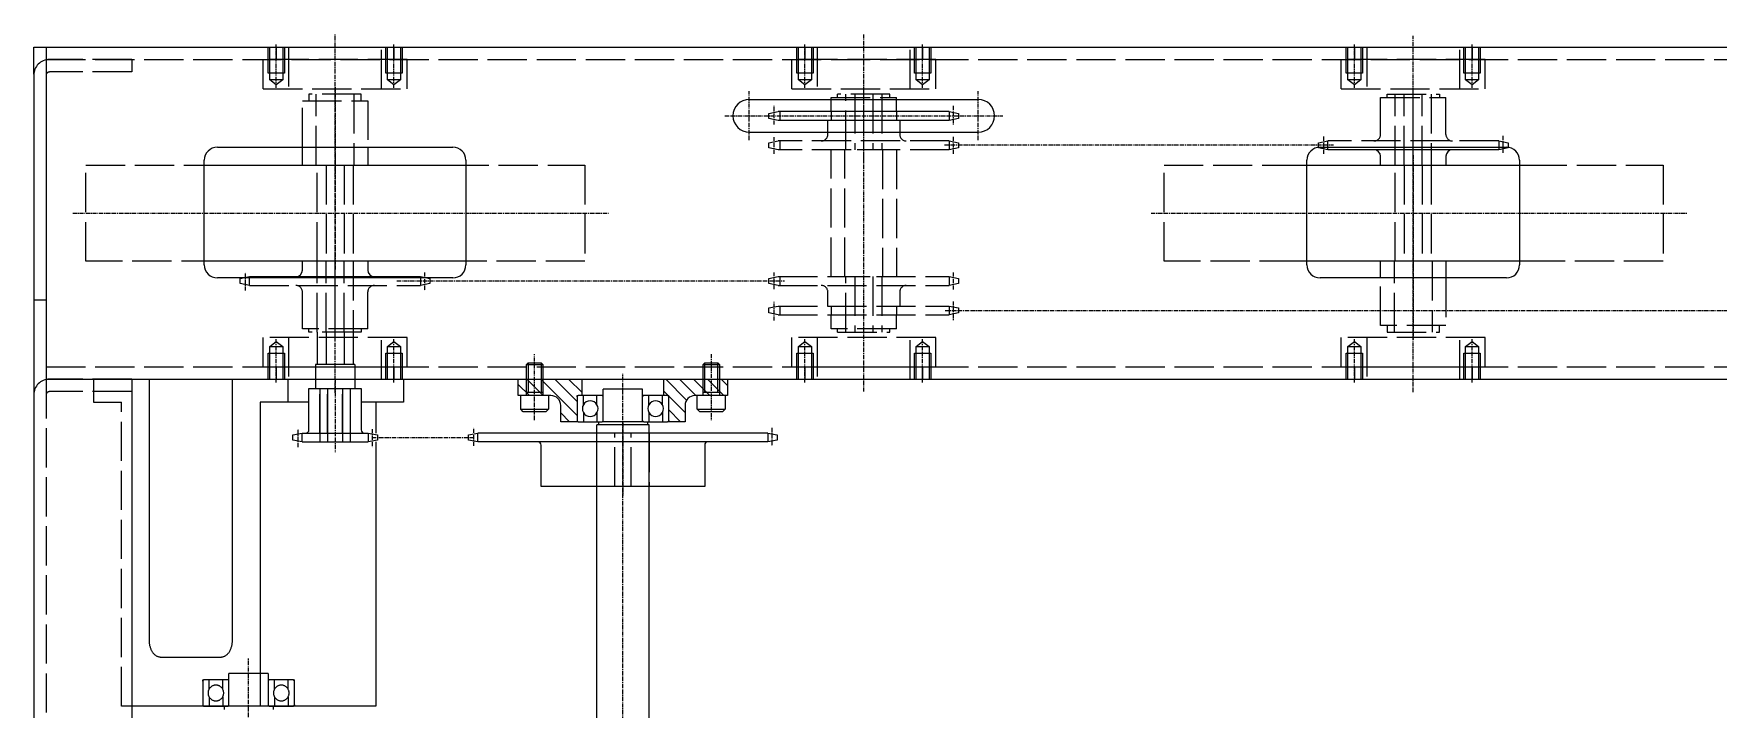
# Model space of a CAD drawing. Extents: x -2365 to 476, y -281 to 1709.
# Drawn here: x -807 to -291, y 130 to 337 of the extents above; entities that cross this region are included whole.
import ezdxf

# ---------------------------------------------------------------- set-up
doc = ezdxf.new("R2010")
doc.units = 0
doc.linetypes.add('DASHED', pattern=[15, 12, -3])
doc.linetypes.add('DOT_CENTER', pattern=[2, 1.25, -0.25, 0.25, -0.25])
doc.layers.get('0').update_dxf_attribs({"linetype": 'CONTINUOUS'})
doc.layers.add('1', color=7, linetype='CONTINUOUS')
pattern_1 = [(135, (0, 0), (-2.12132, -2.12132), [])]

# ---------------------------------------------------------------- blocks, each defined once
blk = doc.blocks.new('T__86', base_point=(-596.19, 278.66))
at = {"layer": '1', "color": 4, "linetype": 'DOT_CENTER'}
blk.add_line((-653.39, 218.89), (-653.39, 239.12), dxfattribs=at)
at = {"layer": '1', "color": 4, "linetype": 'DASHED'}
for p, q in [((-655.39, 236.46), (-655.89, 235.96)), ((-655.89, 226.46), (-655.89, 235.96)), ((-655.89, 235.96), (-650.89, 235.96)), ((-655.39, 236.46), (-651.39, 236.46)), ((-655.39, 236.46), (-655.39, 227.46)), ((-650.89, 235.96), (-651.39, 236.46)), ((-651.39, 236.46), (-651.39, 227.46)), ((-650.89, 235.96), (-650.89, 226.46)), ((-655.89, 227.46), (-650.89, 227.46))]:
    blk.add_line(p, q, dxfattribs=at)
at = {"layer": '1', "color": 7, "linetype": 'Continuous'}
for p, q in [((-649.14, 226.46), (-657.64, 226.46)), ((-657.64, 222.26), (-657.64, 226.46)), ((-656.84, 221.46), (-657.64, 222.26)), ((-649.94, 221.46), (-649.14, 222.26)), ((-649.14, 226.46), (-649.14, 222.26)), ((-649.94, 221.46), (-656.84, 221.46))]:
    blk.add_line(p, q, dxfattribs=at)
at = {"layer": '1', "color": 4, "linetype": 'Continuous'}
blk.add_line((-657.64, 222.26), (-649.14, 222.26), dxfattribs=at)
blk = doc.blocks.new('T__87', base_point=(-656.59, 278.66))
at = {"layer": '1', "color": 4, "linetype": 'DOT_CENTER'}
blk.add_line((-599.39, 239.12), (-599.39, 218.89), dxfattribs=at)
at = {"layer": '1', "color": 4, "linetype": 'DASHED'}
for p, q in [((-601.39, 236.46), (-601.89, 235.96)), ((-601.89, 235.96), (-596.89, 235.96)), ((-601.89, 226.46), (-601.89, 235.96)), ((-601.39, 227.46), (-601.39, 236.46)), ((-601.39, 236.46), (-597.39, 236.46)), ((-597.39, 227.46), (-597.39, 236.46)), ((-596.89, 235.96), (-597.39, 236.46)), ((-596.89, 235.96), (-596.89, 226.46)), ((-601.89, 227.46), (-596.89, 227.46))]:
    blk.add_line(p, q, dxfattribs=at)
at = {"layer": '1', "color": 7, "linetype": 'Continuous'}
for p, q in [((-603.64, 222.26), (-603.64, 226.46)), ((-595.14, 226.46), (-603.64, 226.46)), ((-603.64, 222.26), (-602.84, 221.46)), ((-595.14, 222.26), (-595.94, 221.46)), ((-595.14, 226.46), (-595.14, 222.26)), ((-595.94, 221.46), (-602.84, 221.46))]:
    blk.add_line(p, q, dxfattribs=at)
at = {"layer": '1', "color": 4, "linetype": 'Continuous'}
blk.add_line((-603.64, 222.26), (-595.14, 222.26), dxfattribs=at)
blk = doc.blocks.new('TOP__114', base_point=(-311.65, 271.69))
at = {"layer": '1', "color": 4, "linetype": 'DASHED'}
for p, q in [((-362.74, 244.26), (-406.74, 244.26)), ((-406.74, 235.26), (-406.74, 244.26)), ((-398.97, 244.26), (-398.97, 231.46)), ((-370.52, 231.46), (-370.52, 244.26)), ((-362.74, 235.26), (-362.74, 244.26)), ((-406.74, 235.26), (-362.74, 235.26)), ((-402.74, 235.26), (-402.74, 231.46)), ((-366.74, 231.46), (-366.74, 235.26))]:
    blk.add_line(p, q, dxfattribs=at)
blk = doc.blocks.new('TOP__115', base_point=(-311.65, 292.83))
at = {"layer": '1', "color": 4, "linetype": 'DASHED'}
for p, q in [((-402.74, 333.06), (-402.74, 329.26)), ((-398.97, 333.06), (-398.97, 320.26)), ((-370.52, 320.26), (-370.52, 333.06)), ((-366.74, 329.26), (-366.74, 333.06)), ((-406.74, 320.26), (-406.74, 329.26)), ((-362.74, 329.26), (-406.74, 329.26)), ((-362.74, 320.26), (-362.74, 329.26)), ((-406.74, 320.26), (-362.74, 320.26))]:
    blk.add_line(p, q, dxfattribs=at)
blk = doc.blocks.new('J__116', base_point=(-293.24, 218.34))
at = {"layer": '1', "color": 4, "linetype": 'DOT_CENTER'}
for p, q in [((-384.74, 300.02), (-384.74, 265.03)), ((-464.89, 282.26), (-301.06, 282.26))]:
    blk.add_line(p, q, dxfattribs=at)
at = {"layer": '1', "color": 4, "linetype": 'DASHED'}
for p, q in [((-460.94, 296.96), (-419.74, 296.96)), ((-460.94, 267.56), (-460.94, 296.96)), ((-390.24, 267.56), (-390.24, 296.96)), ((-387.49, 296.96), (-387.49, 267.56)), ((-381.99, 296.96), (-381.99, 267.56)), ((-379.24, 296.96), (-379.24, 267.56)), ((-349.74, 296.96), (-308.34, 296.96)), ((-308.34, 296.96), (-308.34, 267.56)), ((-419.74, 267.56), (-460.94, 267.56)), ((-308.34, 267.56), (-349.74, 267.56))]:
    blk.add_line(p, q, dxfattribs=at)
at = {"layer": '1', "color": 7, "linetype": 'Continuous'}
for p, q in [((-419.74, 296.96), (-349.74, 296.96)), ((-349.74, 267.56), (-419.74, 267.56))]:
    blk.add_line(p, q, dxfattribs=at)
blk = doc.blocks.new('TOP__117', base_point=(-1017.12, -313.11))
at = {"layer": '1'}
blk.add_blockref('J__116', (-293.24, 218.34), dxfattribs=at)
blk = doc.blocks.new('TOP__118', base_point=(-330.06, 295.66))
blk.add_blockref('TOP__117', (-1017.12, -313.11))
blk = doc.blocks.new('TOP__119', base_point=(-330.06, 268.86))
at = {"layer": '1', "color": 4, "linetype": 'DOT_CENTER'}
blk.add_line((-384.74, 269.92), (-384.74, 243.65), dxfattribs=at)
at = {"layer": '1', "color": 7, "linetype": 'Continuous'}
for p, q in [((-374.74, 267.56), (-394.74, 267.56)), ((-394.74, 262.46), (-394.74, 267.56)), ((-374.74, 267.56), (-374.74, 262.46))]:
    blk.add_line(p, q, dxfattribs=at)
at = {"layer": '1', "color": 4, "linetype": 'DASHED'}
for p, q in [((-390.49, 245.86), (-390.49, 267.56)), ((-378.99, 267.56), (-378.99, 245.86)), ((-394.74, 247.86), (-394.74, 262.46)), ((-374.74, 262.46), (-374.74, 247.86)), ((-374.74, 247.86), (-394.74, 247.86)), ((-392.74, 247.86), (-392.74, 245.86)), ((-376.74, 245.86), (-376.74, 247.86)), ((-392.74, 245.86), (-376.74, 245.86))]:
    blk.add_line(p, q, dxfattribs=at)
blk = doc.blocks.new('TOP__120', base_point=(-317.11, 273.92))
at = {"layer": '1', "color": 4, "linetype": 'DOT_CENTER'}
for p, q in [((-384.74, 295.24), (-384.74, 320.32)), ((-412.09, 300.44), (-412.09, 305.94)), ((-357.39, 305.94), (-357.39, 300.44))]:
    blk.add_line(p, q, dxfattribs=at)
at = {"layer": '1', "color": 4, "linetype": 'DASHED'}
for p, q in [((-394.74, 306.36), (-394.74, 317.66)), ((-394.74, 317.66), (-374.74, 317.66)), ((-392.74, 318.66), (-376.74, 318.66)), ((-392.74, 317.66), (-392.74, 318.66)), ((-390.24, 296.96), (-390.24, 318.66)), ((-387.49, 296.96), (-387.49, 318.66)), ((-381.99, 296.96), (-381.99, 318.66)), ((-379.24, 318.66), (-379.24, 296.96)), ((-376.74, 318.66), (-376.74, 317.66)), ((-374.74, 306.36), (-374.74, 317.66)), ((-413.74, 303.79), (-410.88, 304.36)), ((-410.88, 301.66), (-410.88, 304.36)), ((-358.61, 304.36), (-410.88, 304.36)), ((-358.61, 304.36), (-355.74, 303.79)), ((-358.61, 304.36), (-358.61, 301.66)), ((-413.74, 302.24), (-413.74, 303.79)), ((-355.74, 303.79), (-355.74, 302.24))]:
    blk.add_line(p, q, dxfattribs=at)
at = {"layer": '1', "color": 7, "linetype": 'Continuous'}
for p, q in [((-410.88, 301.66), (-413.74, 302.24)), ((-358.61, 301.66), (-410.88, 301.66)), ((-394.74, 296.96), (-394.74, 299.66)), ((-374.74, 299.66), (-374.74, 296.96)), ((-355.74, 302.24), (-358.61, 301.66)), ((-394.74, 296.96), (-374.74, 296.96))]:
    blk.add_line(p, q, dxfattribs=at)
at = {"layer": '1', "color": 4, "linetype": 'DASHED'}
for centre, start, end in [((-396.74, 306.36), -90, 0), ((-372.74, 306.36), 180, -90)]:
    blk.add_arc(centre, 2, start, end, dxfattribs=at)
at = {"layer": '1', "color": 7, "linetype": 'Continuous'}
for centre, start, end in [((-396.74, 299.66), 0, 90), ((-372.74, 299.66), 90, 180)]:
    blk.add_arc(centre, 2, start, end, dxfattribs=at)
for name, p in [('TOP__115', (-311.65, 292.83)), ('TOP__118', (-330.06, 295.66)), ('TOP__119', (-330.06, 268.86)), ('TOP__114', (-311.65, 271.69))]:
    blk.add_blockref(name, p)
blk = doc.blocks.new('TOP__121', base_point=(-479.65, 271.69))
at = {"layer": '1', "color": 4, "linetype": 'DASHED'}
for p, q in [((-530.74, 244.26), (-574.74, 244.26)), ((-574.74, 235.26), (-574.74, 244.26)), ((-566.97, 244.26), (-566.97, 231.46)), ((-538.52, 231.46), (-538.52, 244.26)), ((-530.74, 235.26), (-530.74, 244.26)), ((-574.74, 235.26), (-530.74, 235.26)), ((-570.74, 235.26), (-570.74, 231.46)), ((-534.74, 231.46), (-534.74, 235.26))]:
    blk.add_line(p, q, dxfattribs=at)
blk = doc.blocks.new('TOP__122', base_point=(-479.65, 292.83))
at = {"layer": '1', "color": 4, "linetype": 'DASHED'}
for p, q in [((-570.74, 333.06), (-570.74, 329.26)), ((-566.97, 333.06), (-566.97, 320.26)), ((-538.52, 320.26), (-538.52, 333.06)), ((-534.74, 329.26), (-534.74, 333.06)), ((-574.74, 320.26), (-574.74, 329.26)), ((-530.74, 329.26), (-574.74, 329.26)), ((-530.74, 320.26), (-530.74, 329.26)), ((-574.74, 320.26), (-530.74, 320.26))]:
    blk.add_line(p, q, dxfattribs=at)
blk = doc.blocks.new('TOP__123', base_point=(-485.42, 278.31))
at = {"layer": '1', "color": 4, "linetype": 'DOT_CENTER'}
for p, q in [((-552.74, 297.81), (-552.74, 322)), ((-580.09, 309.41), (-580.09, 315.1)), ((-525.39, 315.1), (-525.39, 309.23)), ((-580.09, 300.44), (-580.09, 305.54)), ((-525.39, 305.63), (-525.39, 300.44))]:
    blk.add_line(p, q, dxfattribs=at)
at = {"layer": '1', "color": 4, "linetype": 'DASHED'}
for p, q in [((-562.74, 317.06), (-562.74, 317.66)), ((-562.74, 317.66), (-542.74, 317.66)), ((-560.74, 317.66), (-560.74, 318.66)), ((-544.74, 318.66), (-560.74, 318.66)), ((-558.24, 301.66), (-558.24, 318.66)), ((-555.49, 318.66), (-555.49, 301.66)), ((-549.99, 318.66), (-549.99, 301.66)), ((-547.24, 318.66), (-547.24, 301.66)), ((-544.74, 317.66), (-544.74, 318.66)), ((-542.74, 317.06), (-542.74, 317.66)), ((-578.29, 310.66), (-578.29, 313.36)), ((-562.74, 313.36), (-562.74, 310.66)), ((-542.74, 313.36), (-542.74, 310.66)), ((-526.6, 313.36), (-526.6, 310.66)), ((-581.74, 303.79), (-578.88, 304.36)), ((-526.6, 304.36), (-578.88, 304.36)), ((-578.29, 301.66), (-578.29, 304.36)), ((-563.74, 306.36), (-563.74, 307.06)), ((-541.74, 307.06), (-541.74, 306.36)), ((-526.6, 304.36), (-523.74, 303.79)), ((-526.6, 304.36), (-526.6, 301.66)), ((-581.74, 302.24), (-581.74, 303.79)), ((-578.88, 301.66), (-581.74, 302.24)), ((-526.6, 301.66), (-578.88, 301.66)), ((-523.74, 302.24), (-526.6, 301.66)), ((-523.74, 303.79), (-523.74, 302.24))]:
    blk.add_line(p, q, dxfattribs=at)
at = {"layer": '1', "color": 7, "linetype": 'Continuous'}
for p, q in [((-562.74, 313.36), (-562.74, 317.06)), ((-542.74, 313.36), (-542.74, 317.06)), ((-581.74, 312.79), (-578.88, 313.36)), ((-581.74, 311.24), (-581.74, 312.79)), ((-578.88, 310.66), (-581.74, 311.24)), ((-526.6, 313.36), (-578.88, 313.36)), ((-526.6, 310.66), (-578.88, 310.66)), ((-563.74, 307.06), (-563.74, 310.66)), ((-541.74, 310.66), (-541.74, 307.06)), ((-526.6, 313.36), (-523.74, 312.79)), ((-523.74, 311.24), (-526.6, 310.66)), ((-523.74, 312.79), (-523.74, 311.24))]:
    blk.add_line(p, q, dxfattribs=at)
at = {"layer": '1', "color": 4, "linetype": 'DASHED'}
for centre, start, end in [((-565.74, 306.36), -90, 0), ((-539.74, 306.36), 180, -90)]:
    blk.add_arc(centre, 2, start, end, dxfattribs=at)
blk = doc.blocks.new('TOP__124', base_point=(-485.42, 286.22))
at = {"layer": '1', "color": 4, "linetype": 'DASHED'}
for p, q in [((-581.74, 262.29), (-578.88, 262.86)), ((-578.88, 262.86), (-526.6, 262.86)), ((-578.29, 260.16), (-578.29, 262.86)), ((-558.24, 245.86), (-558.24, 262.86)), ((-555.49, 262.86), (-555.49, 245.86)), ((-549.99, 262.86), (-549.99, 245.86)), ((-547.24, 262.86), (-547.24, 245.86)), ((-526.6, 262.86), (-526.6, 260.16)), ((-526.6, 262.86), (-523.74, 262.29)), ((-581.74, 260.74), (-581.74, 262.29)), ((-578.88, 260.16), (-581.74, 260.74)), ((-578.88, 260.16), (-526.6, 260.16)), ((-563.74, 253.86), (-563.74, 258.16)), ((-541.74, 258.16), (-541.74, 253.86)), ((-523.74, 260.74), (-526.6, 260.16)), ((-523.74, 262.29), (-523.74, 260.74)), ((-581.74, 253.29), (-578.88, 253.86)), ((-581.74, 251.74), (-581.74, 253.29)), ((-578.88, 253.86), (-526.6, 253.86)), ((-578.29, 251.16), (-578.29, 253.86)), ((-562.74, 253.86), (-562.74, 251.16)), ((-542.74, 253.86), (-542.74, 251.16)), ((-526.6, 253.86), (-523.74, 253.29)), ((-526.6, 253.86), (-526.6, 251.16)), ((-523.74, 253.29), (-523.74, 251.74)), ((-578.88, 251.16), (-581.74, 251.74)), ((-578.88, 251.16), (-526.6, 251.16)), ((-562.74, 246.86), (-562.74, 251.16)), ((-542.74, 246.86), (-542.74, 251.16)), ((-523.74, 251.74), (-526.6, 251.16)), ((-542.74, 246.86), (-562.74, 246.86)), ((-560.74, 245.86), (-560.74, 246.86)), ((-560.74, 245.86), (-544.74, 245.86)), ((-544.74, 245.86), (-544.74, 246.86))]:
    blk.add_line(p, q, dxfattribs=at)
at = {"layer": '1', "color": 4, "linetype": 'DOT_CENTER'}
for p, q in [((-580.09, 258.98), (-580.09, 264.09)), ((-525.39, 264.09), (-525.39, 258.89)), ((-580.09, 249.42), (-580.09, 255.11)), ((-525.39, 255.29), (-525.39, 249.42))]:
    blk.add_line(p, q, dxfattribs=at)
at = {"layer": '1', "color": 4, "linetype": 'DASHED'}
for centre, start, end in [((-565.74, 258.16), 0, 90), ((-539.74, 258.16), 90, 180)]:
    blk.add_arc(centre, 2, start, end, dxfattribs=at)
blk = doc.blocks.new('TOP__125', base_point=(-498.06, 261.56))
at = {"layer": '1', "color": 4, "linetype": 'DASHED'}
for p, q in [((-542.74, 301.66), (-562.74, 301.66)), ((-562.74, 262.86), (-562.74, 301.66)), ((-558.49, 262.86), (-558.49, 301.66)), ((-546.99, 301.66), (-546.99, 262.86)), ((-542.74, 301.66), (-542.74, 262.86)), ((-562.74, 262.86), (-542.74, 262.86))]:
    blk.add_line(p, q, dxfattribs=at)
for name, p in [('TOP__122', (-479.65, 292.83)), ('TOP__123', (-485.42, 278.31)), ('TOP__124', (-485.42, 286.22)), ('TOP__121', (-479.65, 271.69))]:
    blk.add_blockref(name, p)
blk = doc.blocks.new('TOP__126', base_point=(-641.3, 271.69))
at = {"layer": '1', "color": 4, "linetype": 'DASHED'}
for p, q in [((-692.39, 244.26), (-736.39, 244.26)), ((-736.39, 235.26), (-736.39, 244.26)), ((-728.62, 244.26), (-728.62, 231.46)), ((-700.17, 231.46), (-700.17, 244.26)), ((-692.39, 235.26), (-692.39, 244.26)), ((-736.39, 235.26), (-692.39, 235.26)), ((-732.39, 235.26), (-732.39, 231.46)), ((-696.39, 231.46), (-696.39, 235.26))]:
    blk.add_line(p, q, dxfattribs=at)
blk = doc.blocks.new('TOP__127', base_point=(-641.3, 292.83))
at = {"layer": '1', "color": 4, "linetype": 'DASHED'}
for p, q in [((-732.39, 333.06), (-732.39, 329.26)), ((-728.62, 333.06), (-728.62, 320.26)), ((-700.17, 320.26), (-700.17, 333.06)), ((-696.39, 329.26), (-696.39, 333.06)), ((-736.39, 320.26), (-736.39, 329.26)), ((-692.39, 329.26), (-736.39, 329.26)), ((-692.39, 320.26), (-692.39, 329.26)), ((-736.39, 320.26), (-692.39, 320.26))]:
    blk.add_line(p, q, dxfattribs=at)
blk = doc.blocks.new('TOP__128', base_point=(-646.76, 290.61))
at = {"layer": '1', "color": 4, "linetype": 'DOT_CENTER'}
for p, q in [((-714.39, 244.21), (-714.39, 269.28)), ((-741.74, 258.58), (-741.74, 264.09)), ((-687.04, 264.09), (-687.04, 258.58))]:
    blk.add_line(p, q, dxfattribs=at)
at = {"layer": '1', "color": 7, "linetype": 'Continuous'}
for p, q in [((-743.39, 262.29), (-740.53, 262.86)), ((-740.53, 262.86), (-688.26, 262.86)), ((-724.39, 264.86), (-724.39, 267.56)), ((-704.39, 267.56), (-724.39, 267.56)), ((-704.39, 267.56), (-704.39, 264.86)), ((-688.26, 262.86), (-685.39, 262.29))]:
    blk.add_line(p, q, dxfattribs=at)
at = {"layer": '1', "color": 4, "linetype": 'DASHED'}
for p, q in [((-740.53, 260.16), (-740.53, 262.86)), ((-719.89, 245.86), (-719.89, 267.56)), ((-717.14, 245.86), (-717.14, 267.56)), ((-711.64, 245.86), (-711.64, 267.56)), ((-708.89, 267.56), (-708.89, 245.86)), ((-688.26, 262.86), (-688.26, 260.16)), ((-743.39, 260.74), (-743.39, 262.29)), ((-740.53, 260.16), (-743.39, 260.74)), ((-740.53, 260.16), (-688.26, 260.16)), ((-724.39, 246.86), (-724.39, 258.16)), ((-704.39, 246.86), (-704.39, 258.16)), ((-685.39, 260.74), (-688.26, 260.16)), ((-685.39, 262.29), (-685.39, 260.74)), ((-704.39, 246.86), (-724.39, 246.86)), ((-722.39, 245.86), (-722.39, 246.86)), ((-706.39, 245.86), (-722.39, 245.86)), ((-706.39, 246.86), (-706.39, 245.86))]:
    blk.add_line(p, q, dxfattribs=at)
at = {"layer": '1', "color": 7, "linetype": 'Continuous'}
for centre, start, end in [((-726.39, 264.86), -90, 0), ((-702.39, 264.86), 180, -90)]:
    blk.add_arc(centre, 2, start, end, dxfattribs=at)
at = {"layer": '1', "color": 4, "linetype": 'DASHED'}
for centre, start, end in [((-726.39, 258.16), 0, 90), ((-702.39, 258.16), 90, 180)]:
    blk.add_arc(centre, 2, start, end, dxfattribs=at)
blk = doc.blocks.new('J__129', base_point=(-622.89, 218.34))
at = {"layer": '1', "color": 4, "linetype": 'DOT_CENTER'}
for p, q in [((-714.39, 300.02), (-714.39, 265.03)), ((-794.54, 282.26), (-630.71, 282.26))]:
    blk.add_line(p, q, dxfattribs=at)
at = {"layer": '1', "color": 4, "linetype": 'DASHED'}
for p, q in [((-790.59, 296.96), (-749.39, 296.96)), ((-790.59, 267.56), (-790.59, 296.96)), ((-719.89, 267.56), (-719.89, 296.96)), ((-717.14, 296.96), (-717.14, 267.56)), ((-711.64, 296.96), (-711.64, 267.56)), ((-708.89, 296.96), (-708.89, 267.56)), ((-679.39, 296.96), (-637.99, 296.96)), ((-637.99, 296.96), (-637.99, 267.56)), ((-749.39, 267.56), (-790.59, 267.56)), ((-637.99, 267.56), (-679.39, 267.56))]:
    blk.add_line(p, q, dxfattribs=at)
at = {"layer": '1', "color": 7, "linetype": 'Continuous'}
for p, q in [((-749.39, 296.96), (-679.39, 296.96)), ((-679.39, 267.56), (-749.39, 267.56))]:
    blk.add_line(p, q, dxfattribs=at)
blk = doc.blocks.new('TOP__130', base_point=(-1346.77, -313.11))
at = {"layer": '1'}
blk.add_blockref('J__129', (-622.89, 218.34), dxfattribs=at)
blk = doc.blocks.new('TOP__131', base_point=(-659.71, 295.66))
at = {"layer": '1', "color": 4, "linetype": 'DOT_CENTER'}
blk.add_line((-714.39, 320.87), (-714.39, 294.6), dxfattribs=at)
at = {"layer": '1', "color": 4, "linetype": 'DASHED'}
for p, q in [((-724.39, 302.46), (-724.39, 316.66)), ((-724.39, 316.66), (-704.39, 316.66)), ((-722.39, 318.66), (-722.39, 316.66)), ((-706.39, 318.66), (-722.39, 318.66)), ((-720.14, 296.96), (-720.14, 318.66)), ((-708.64, 318.66), (-708.64, 296.96)), ((-706.39, 316.66), (-706.39, 318.66)), ((-704.39, 316.66), (-704.39, 302.46))]:
    blk.add_line(p, q, dxfattribs=at)
at = {"layer": '1', "color": 7, "linetype": 'Continuous'}
for p, q in [((-724.39, 296.96), (-724.39, 302.46)), ((-704.39, 302.46), (-704.39, 296.96)), ((-724.39, 296.96), (-704.39, 296.96))]:
    blk.add_line(p, q, dxfattribs=at)
for name, p in [('TOP__127', (-641.3, 292.83)), ('TOP__130', (-1346.77, -313.11)), ('TOP__128', (-646.76, 290.61)), ('TOP__126', (-641.3, 271.69))]:
    blk.add_blockref(name, p)
blk = doc.blocks.new('M__157', base_point=(-806.54, -273.14))
at = {"layer": '1', "color": 7, "linetype": 'Continuous'}
for p, q in [((-806.53, 333.06), (-802.74, 333.06)), ((-806.53, 324.75), (-806.53, 333.06)), ((-806.54, 324.46), (-806.54, -268.34)), ((-776.54, 231.46), (-776.54, -175.34)), ((-806.54, -276.94), (-806.54, -268.53)), ((-802.74, -276.94), (-806.54, -276.94))]:
    blk.add_line(p, q, dxfattribs=at)
at = {"layer": '1', "color": 4, "linetype": 'DASHED'}
for p, q in [((-776.54, 329.26), (-801.74, 329.26)), ((-776.54, 325.46), (-801.74, 325.46)), ((-776.54, 329.26), (-776.54, 325.46)), ((-802.74, 255.66), (-806.54, 255.66)), ((-802.74, 231.46), (-802.74, -175.34)), ((-776.54, 231.46), (-801.74, 231.46)), ((-776.54, 227.66), (-801.74, 227.66)), ((-776.54, 231.46), (-776.54, 227.66)), ((-776.54, -171.54), (-801.74, -171.54)), ((-776.54, -175.34), (-776.54, -171.54)), ((-776.54, -175.34), (-801.74, -175.34)), ((-806.54, -199.54), (-802.74, -199.54)), ((-776.54, -269.34), (-801.74, -269.34)), ((-776.54, -273.14), (-776.54, -269.34)), ((-776.54, -273.14), (-801.74, -273.14))]:
    blk.add_line(p, q, dxfattribs=at)
for centre, radius, start, end in [((-801.74, 324.46), 4.8, 90, 180), ((-801.74, 324.46), 1, 90, 180), ((-801.74, 226.66), 4.8, 90, 180), ((-801.74, 226.66), 1, 90, 180), ((-801.74, -170.54), 4.8, 180, -90), ((-801.74, -170.54), 1, 180, -90), ((-801.74, -268.34), 4.8, 180, -90), ((-801.74, -268.34), 1, 180, -90)]:
    blk.add_arc(centre, radius, start, end, dxfattribs=at)
blk = doc.blocks.new('J__160', base_point=(-813.06, 270.98))
at = {"layer": '1', "color": 7, "linetype": 'Continuous'}
for p, q in [((-722.39, 228.58), (-706.39, 228.58)), ((-722.39, 215.98), (-722.39, 228.58)), ((-706.39, 228.58), (-706.39, 215.98)), ((-727.31, 214.4), (-724.45, 214.98)), ((-727.31, 212.85), (-727.31, 214.4)), ((-724.45, 212.28), (-727.31, 212.85)), ((-724.45, 214.98), (-704.26, 214.98)), ((-724.45, 212.28), (-704.26, 212.28)), ((-704.26, 214.98), (-701.4, 214.4)), ((-701.4, 212.85), (-704.26, 212.28)), ((-701.4, 214.4), (-701.4, 212.85))]:
    blk.add_line(p, q, dxfattribs=at)
at = {"layer": '1', "color": 4, "linetype": 'DASHED'}
for p, q in [((-719.01, 214.88), (-719.01, 228.58)), ((-716.7, 214.88), (-716.7, 228.58)), ((-712.08, 214.88), (-712.08, 228.58)), ((-709.77, 228.58), (-709.77, 214.88)), ((-724.45, 212.28), (-724.45, 214.98)), ((-704.26, 214.98), (-704.26, 212.28))]:
    blk.add_line(p, q, dxfattribs=at)
at = {"layer": '1', "color": 4, "linetype": 'DOT_CENTER'}
for p, q in [((-714.39, 231.38), (-714.39, 209.16)), ((-725.66, 210.69), (-725.66, 216.2)), ((-703.05, 216.2), (-703.05, 210.69))]:
    blk.add_line(p, q, dxfattribs=at)
at = {"layer": '1', "color": 7, "linetype": 'Continuous'}
for centre, start, end in [((-723.39, 215.98), -90, 0), ((-705.39, 215.98), 180, -90)]:
    blk.add_arc(centre, 1, start, end, dxfattribs=at)
blk = doc.blocks.new('TOP__161', base_point=(-1536.94, 802.42))
at = {"layer": '1'}
blk.add_blockref('J__160', (-813.06, 270.98), dxfattribs=at)
blk = doc.blocks.new('TOP__162', base_point=(-849.89, 193.66))
blk.add_blockref('TOP__161', (-1536.94, 802.42))
blk = doc.blocks.new('TOP__163', base_point=(-815.94, 203.42))
blk.add_blockref('TOP__162', (-849.89, 193.66))
blk = doc.blocks.new('J__164', base_point=(-725.06, 156.28))
at = {"layer": '1', "color": 4, "linetype": 'DOT_CENTER'}
for p, q in [((-671.93, 211.05), (-671.93, 216.56)), ((-626.39, 218.09), (-626.39, 195.87)), ((-580.85, 216.56), (-580.85, 211.05))]:
    blk.add_line(p, q, dxfattribs=at)
at = {"layer": '1', "color": 7, "linetype": 'Continuous'}
for p, q in [((-673.58, 214.4), (-670.72, 214.98)), ((-673.58, 212.85), (-673.58, 214.4)), ((-670.72, 212.28), (-673.58, 212.85)), ((-582.07, 214.98), (-670.72, 214.98)), ((-582.07, 212.28), (-670.72, 212.28)), ((-651.39, 198.68), (-651.39, 211.28)), ((-601.39, 211.28), (-601.39, 198.68)), ((-582.07, 214.98), (-579.2, 214.4)), ((-579.2, 212.85), (-582.07, 212.28)), ((-579.2, 214.4), (-579.2, 212.85)), ((-601.39, 198.68), (-651.39, 198.68))]:
    blk.add_line(p, q, dxfattribs=at)
at = {"layer": '1', "color": 4, "linetype": 'DASHED'}
for p, q in [((-670.72, 212.28), (-670.72, 214.98)), ((-634.39, 198.68), (-634.39, 214.98)), ((-628.89, 198.68), (-628.89, 214.98)), ((-623.89, 198.68), (-623.89, 214.98)), ((-618.39, 214.98), (-618.39, 198.68)), ((-582.07, 214.98), (-582.07, 212.28))]:
    blk.add_line(p, q, dxfattribs=at)
at = {"layer": '1', "color": 7, "linetype": 'Continuous'}
for centre, start, end in [((-652.39, 211.28), 0, 90), ((-600.39, 211.28), 90, 180)]:
    blk.add_arc(centre, 1, start, end, dxfattribs=at)
blk = doc.blocks.new('TOP__165', base_point=(-1448.94, -375.17))
at = {"layer": '1'}
blk.add_blockref('J__164', (-725.06, 156.28), dxfattribs=at)
blk = doc.blocks.new('TOP__166', base_point=(-761.89, 233.6))
blk.add_blockref('TOP__165', (-1448.94, -375.17))
blk = doc.blocks.new('TOP__167', base_point=(-727.94, 223.83))
blk.add_blockref('TOP__166', (-761.89, 233.6))

msp = doc.modelspace()

# ---------------------------------------------------------------- hatches: boundary and pattern name
at = {"layer": '1', "linetype": 'Continuous'}
h = msp.add_hatch(dxfattribs=at)
h.set_pattern_fill('USER', color=4, scale=3, angle=135, pattern_type=0)
h.set_pattern_definition(pattern_1)
edge = h.paths.add_edge_path()
edge.add_line((-638.89, 231.46), (-638.89, 226.46))
edge.add_line((-638.89, 226.46), (-640.03, 226.46))
edge.add_line((-640.03, 226.46), (-640.39, 226.46))
edge.add_line((-640.39, 226.46), (-640.39, 226.1))
edge.add_line((-640.39, 226.1), (-640.39, 218.82))
edge.add_line((-640.39, 218.82), (-640.39, 218.46))
edge.add_line((-640.39, 218.46), (-645.39, 218.46))
edge.add_line((-645.39, 218.46), (-645.39, 223.46))
edge.add_arc((-648.39, 223.46), 3, 0, 90)
edge.add_line((-648.39, 226.46), (-658.39, 226.46))
edge.add_line((-658.39, 226.46), (-658.39, 231.46))
edge.add_line((-658.39, 231.46), (-638.89, 231.46))
h = msp.add_hatch(dxfattribs=at)
h.set_pattern_fill('USER', color=4, scale=3, angle=135, pattern_type=0)
h.set_pattern_definition(pattern_1)
edge = h.paths.add_edge_path()
edge.add_line((-594.39, 231.46), (-594.39, 226.46))
edge.add_line((-594.39, 226.46), (-604.39, 226.46))
edge.add_arc((-604.39, 223.46), 3, 90, 180)
edge.add_line((-607.39, 223.46), (-607.39, 218.46))
edge.add_line((-607.39, 218.46), (-612.39, 218.46))
edge.add_line((-612.39, 218.46), (-612.39, 218.82))
edge.add_line((-612.39, 218.82), (-612.39, 226.1))
edge.add_line((-612.39, 226.1), (-612.39, 226.46))
edge.add_line((-612.39, 226.46), (-612.75, 226.46))
edge.add_line((-612.75, 226.46), (-613.89, 226.46))
edge.add_line((-613.89, 226.46), (-613.89, 231.46))
edge.add_line((-613.89, 231.46), (-594.39, 231.46))

# ---------------------------------------------------------------- linework, layer by layer
at = {"layer": '1', "color": 4, "linetype": 'DOT_CENTER'}
for p, q in [((-714.39, 227.25), (-714.39, 336.97)), ((-552.74, 227.69), (-552.74, 337.19)), ((-384.74, 227.47), (-384.74, 336.53)), ((-732.39, 320.66), (-732.39, 334.06)), ((-696.39, 320.66), (-696.39, 334.06)), ((-570.74, 320.66), (-570.74, 334.06)), ((-534.74, 320.66), (-534.74, 334.06)), ((-402.74, 320.66), (-402.74, 334.06)), ((-366.74, 320.66), (-366.74, 334.06)), ((-587.74, 304.56), (-587.74, 319.56)), ((-517.74, 304.56), (-517.74, 319.56)), ((-595.24, 312.06), (-510.24, 312.06)), ((-528.01, 303.13), (-409.12, 303.13)), ((-695.51, 261.53), (-576.95, 261.53)), ((-527.86, 252.48), (-73.02, 252.48)), ((-732.39, 230.46), (-732.39, 243.86)), ((-696.39, 230.46), (-696.39, 243.86)), ((-570.74, 230.46), (-570.74, 243.86)), ((-534.74, 230.46), (-534.74, 243.86)), ((-402.74, 230.46), (-402.74, 243.86)), ((-366.74, 230.46), (-366.74, 243.86)), ((-626.39, -176.97), (-626.39, 233.09)), ((-703.05, 213.67), (-671.93, 213.67)), ((-740.84, -263.97), (-740.84, 146.09))]:
    msp.add_line(p, q, dxfattribs=at)
at = {"layer": '1', "color": 7, "linetype": 'Continuous'}
for p, q in [((-802.74, 333.06), (-607.05, 333.06)), ((-802.74, 333.06), (-802.74, 231.46)), ((-607.05, 333.06), (-604.92, 333.06)), ((-604.92, 333.06), (-332.54, 333.06)), ((-332.54, 333.06), (33.26, 333.06)), ((-587.74, 317.06), (-517.74, 317.06)), ((-587.74, 307.06), (-517.74, 307.06)), ((-750.39, 302.46), (-678.39, 302.46)), ((-413.24, 302.46), (-356.24, 302.46)), ((-754.39, 266.46), (-754.39, 298.46)), ((-674.39, 298.46), (-674.39, 266.46)), ((-417.24, 266.46), (-417.24, 298.46)), ((-352.24, 298.46), (-352.24, 266.46)), ((-678.39, 262.46), (-750.39, 262.46)), ((-356.24, 262.46), (-413.24, 262.46)), ((-719.89, 245.86), (-719.89, 235.96)), ((-717.14, 245.86), (-717.14, 235.96)), ((-711.64, 245.86), (-711.64, 235.96)), ((-708.89, 245.86), (-708.89, 235.96)), ((-708.39, 235.96), (-720.39, 235.96)), ((-720.39, 235.96), (-720.39, 228.58)), ((-708.39, 235.96), (-708.39, 228.58)), ((-802.74, 231.46), (-658.39, 231.46)), ((-771.24, 231.46), (-771.24, 151.46)), ((-745.79, 151.46), (-745.79, 231.46)), ((-728.82, 231.46), (-728.82, 224.46)), ((-719.01, 228.58), (-719.01, 212.28)), ((-716.7, 228.58), (-716.7, 212.28)), ((-712.08, 228.58), (-712.08, 212.28)), ((-709.77, 228.58), (-709.77, 212.28)), ((-693.46, 231.46), (-693.46, 224.46)), ((-658.39, 226.46), (-658.39, 231.46)), ((-658.39, 231.46), (-638.89, 231.46)), ((-638.89, 226.46), (-638.89, 231.46)), ((-638.89, 231.46), (-613.89, 231.46)), ((-632.39, 218.46), (-632.39, 228.46)), ((-620.39, 228.46), (-632.39, 228.46)), ((-620.39, 218.46), (-620.39, 228.46)), ((-613.89, 226.46), (-613.89, 231.46)), ((-613.89, 231.46), (-594.39, 231.46)), ((-600.74, 231.46), (-330.68, 231.46)), ((-594.39, 231.46), (-594.39, 226.46)), ((-330.68, 231.46), (33.26, 231.46)), ((-737.3, 224.46), (-737.3, 131.46)), ((-732.35, 224.46), (-737.3, 224.46)), ((-722.39, 224.46), (-732.35, 224.46)), ((-693.46, 224.46), (-706.39, 224.46)), ((-701.95, 224.46), (-701.95, 214.98)), ((-648.39, 226.46), (-658.39, 226.46)), ((-645.39, 218.46), (-645.39, 223.46)), ((-640.39, 226.1), (-640.39, 226.46)), ((-640.39, 226.46), (-640.03, 226.46)), ((-640.39, 226.1), (-640.39, 218.82)), ((-638.89, 226.46), (-640.03, 226.46)), ((-638.47, 226.46), (-638.89, 226.46)), ((-634.31, 226.46), (-638.47, 226.46)), ((-638.47, 223.66), (-638.47, 226.46)), ((-634.31, 223.66), (-634.31, 226.46)), ((-632.39, 226.46), (-634.31, 226.46)), ((-618.47, 226.46), (-620.39, 226.46)), ((-618.47, 223.66), (-618.47, 226.46)), ((-614.31, 226.46), (-618.47, 226.46)), ((-614.31, 223.66), (-614.31, 226.46)), ((-613.89, 226.46), (-614.31, 226.46)), ((-612.75, 226.46), (-613.89, 226.46)), ((-612.75, 226.46), (-612.39, 226.46)), ((-612.39, 226.1), (-612.39, 226.46)), ((-612.39, 218.82), (-612.39, 226.1)), ((-607.39, 223.46), (-607.39, 218.46)), ((-594.39, 226.46), (-604.39, 226.46)), ((-640.39, 218.46), (-645.39, 218.46)), ((-640.39, 218.82), (-640.39, 218.46)), ((-640.03, 218.46), (-640.39, 218.46)), ((-640.03, 218.46), (-638.47, 218.46)), ((-638.47, 221.26), (-638.47, 218.46)), ((-638.47, 218.46), (-634.31, 218.46)), ((-634.39, -161.34), (-634.39, 217.46)), ((-618.39, 217.46), (-634.39, 217.46)), ((-634.31, 221.26), (-634.31, 218.46)), ((-634.31, 218.46), (-632.75, 218.46)), ((-633.89, 218.46), (-633.89, 217.46)), ((-620.03, 218.46), (-632.75, 218.46)), ((-620.03, 218.46), (-618.47, 218.46)), ((-618.89, 218.46), (-618.89, 217.46)), ((-618.47, 221.26), (-618.47, 218.46)), ((-618.47, 218.46), (-614.31, 218.46)), ((-618.39, -161.34), (-618.39, 217.46)), ((-614.31, 221.26), (-614.31, 218.46)), ((-614.31, 218.46), (-612.75, 218.46)), ((-612.39, 218.46), (-612.75, 218.46)), ((-612.39, 218.82), (-612.39, 218.46)), ((-607.39, 218.46), (-612.39, 218.46)), ((-719.89, 212.28), (-708.89, 212.28)), ((-701.95, 212.28), (-701.95, 131.46)), ((-767.71, 146.46), (-749.32, 146.46)), ((-737.3, 131.46), (-776.54, 131.46)), ((-748.34, 131.46), (-748.34, 130.46)), ((-701.95, 131.46), (-737.3, 131.46)), ((-733.34, 131.46), (-733.34, 130.46))]:
    msp.add_line(p, q, dxfattribs=at)
at = {"layer": '1', "color": 4, "linetype": 'DASHED'}
for p, q in [((-734.89, 325.06), (-734.89, 333.06)), ((-734.39, 325.06), (-734.39, 333.06)), ((-732.39, 333.06), (-732.39, 329.26)), ((-732.39, 333.06), (-732.39, 329.26)), ((-732.39, 333.06), (-732.39, 329.26)), ((-732.39, 333.06), (-732.39, 329.26)), ((-730.39, 333.06), (-730.39, 325.06)), ((-729.89, 333.06), (-729.89, 325.06)), ((-698.89, 325.06), (-698.89, 333.06)), ((-698.39, 325.06), (-698.39, 333.06)), ((-696.39, 333.06), (-696.39, 329.26)), ((-696.39, 333.06), (-696.39, 329.26)), ((-696.39, 333.06), (-696.39, 329.26)), ((-694.39, 333.06), (-694.39, 325.06)), ((-693.89, 333.06), (-693.89, 325.06)), ((-573.24, 325.06), (-573.24, 333.06)), ((-572.74, 325.06), (-572.74, 333.06)), ((-570.74, 333.06), (-570.74, 329.26)), ((-570.74, 333.06), (-570.74, 329.26)), ((-570.74, 333.06), (-570.74, 329.26)), ((-568.74, 333.06), (-568.74, 325.06)), ((-568.24, 333.06), (-568.24, 325.06)), ((-537.24, 325.06), (-537.24, 333.06)), ((-536.74, 325.06), (-536.74, 333.06)), ((-534.74, 333.06), (-534.74, 329.26)), ((-534.74, 333.06), (-534.74, 329.26)), ((-532.74, 333.06), (-532.74, 325.06)), ((-532.24, 333.06), (-532.24, 325.06)), ((-405.24, 325.06), (-405.24, 333.06)), ((-404.74, 325.06), (-404.74, 333.06)), ((-402.74, 333.06), (-402.74, 329.26)), ((-402.74, 333.06), (-402.74, 329.26)), ((-400.74, 333.06), (-400.74, 325.06)), ((-400.24, 333.06), (-400.24, 325.06)), ((-369.24, 325.06), (-369.24, 333.06)), ((-368.74, 325.06), (-368.74, 333.06)), ((-366.74, 333.06), (-366.74, 329.26)), ((-364.74, 333.06), (-364.74, 325.06)), ((-364.24, 333.06), (-364.24, 325.06)), ((-802.74, 329.26), (33.26, 329.26)), ((-734.39, 325.06), (-734.89, 325.06)), ((-734.39, 323.06), (-734.39, 325.06)), ((-730.39, 325.06), (-734.39, 325.06)), ((-729.89, 325.06), (-730.39, 325.06)), ((-730.39, 325.06), (-730.39, 323.06)), ((-698.39, 325.06), (-698.89, 325.06)), ((-694.39, 325.06), (-698.39, 325.06)), ((-698.39, 323.06), (-698.39, 325.06)), ((-694.39, 325.06), (-694.39, 323.06)), ((-693.89, 325.06), (-694.39, 325.06)), ((-572.74, 325.06), (-573.24, 325.06)), ((-568.74, 325.06), (-572.74, 325.06)), ((-572.74, 323.06), (-572.74, 325.06)), ((-568.74, 325.06), (-568.74, 323.06)), ((-568.24, 325.06), (-568.74, 325.06)), ((-536.74, 325.06), (-537.24, 325.06)), ((-536.74, 323.06), (-536.74, 325.06)), ((-532.74, 325.06), (-536.74, 325.06)), ((-532.24, 325.06), (-532.74, 325.06)), ((-532.74, 325.06), (-532.74, 323.06)), ((-404.74, 325.06), (-405.24, 325.06)), ((-404.74, 323.06), (-404.74, 325.06)), ((-400.74, 325.06), (-404.74, 325.06)), ((-400.24, 325.06), (-400.74, 325.06)), ((-400.74, 325.06), (-400.74, 323.06)), ((-368.74, 325.06), (-369.24, 325.06)), ((-364.74, 325.06), (-368.74, 325.06)), ((-368.74, 323.06), (-368.74, 325.06)), ((-364.74, 325.06), (-364.74, 323.06)), ((-364.24, 325.06), (-364.74, 325.06)), ((-732.39, 321.56), (-734.39, 323.06)), ((-730.39, 323.06), (-734.39, 323.06)), ((-730.39, 323.06), (-732.39, 321.56)), ((-694.39, 323.06), (-698.39, 323.06)), ((-696.39, 321.56), (-698.39, 323.06)), ((-694.39, 323.06), (-696.39, 321.56)), ((-568.74, 323.06), (-572.74, 323.06)), ((-570.74, 321.56), (-572.74, 323.06)), ((-568.74, 323.06), (-570.74, 321.56)), ((-534.74, 321.56), (-536.74, 323.06)), ((-532.74, 323.06), (-536.74, 323.06)), ((-532.74, 323.06), (-534.74, 321.56)), ((-402.74, 321.56), (-404.74, 323.06)), ((-400.74, 323.06), (-404.74, 323.06)), ((-400.74, 323.06), (-402.74, 321.56)), ((-364.74, 323.06), (-368.74, 323.06)), ((-366.74, 321.56), (-368.74, 323.06)), ((-364.74, 323.06), (-366.74, 321.56)), ((-734.39, 241.46), (-732.39, 242.96)), ((-732.39, 242.96), (-730.39, 241.46)), ((-698.39, 241.46), (-696.39, 242.96)), ((-696.39, 242.96), (-694.39, 241.46)), ((-572.74, 241.46), (-570.74, 242.96)), ((-570.74, 242.96), (-568.74, 241.46)), ((-536.74, 241.46), (-534.74, 242.96)), ((-534.74, 242.96), (-532.74, 241.46)), ((-404.74, 241.46), (-402.74, 242.96)), ((-402.74, 242.96), (-400.74, 241.46)), ((-368.74, 241.46), (-366.74, 242.96)), ((-366.74, 242.96), (-364.74, 241.46)), ((-734.89, 231.46), (-734.89, 239.46)), ((-734.89, 239.46), (-734.39, 239.46)), ((-734.39, 239.46), (-734.39, 241.46)), ((-734.39, 241.46), (-730.39, 241.46)), ((-734.39, 231.46), (-734.39, 239.46)), ((-734.39, 239.46), (-730.39, 239.46)), ((-730.39, 241.46), (-730.39, 239.46)), ((-730.39, 239.46), (-729.89, 239.46)), ((-730.39, 239.46), (-730.39, 231.46)), ((-729.89, 239.46), (-729.89, 231.46)), ((-698.89, 239.46), (-698.39, 239.46)), ((-698.89, 231.46), (-698.89, 239.46)), ((-698.39, 241.46), (-694.39, 241.46)), ((-698.39, 239.46), (-698.39, 241.46)), ((-698.39, 239.46), (-694.39, 239.46)), ((-698.39, 231.46), (-698.39, 239.46)), ((-694.39, 241.46), (-694.39, 239.46)), ((-694.39, 239.46), (-694.39, 231.46)), ((-694.39, 239.46), (-693.89, 239.46)), ((-693.89, 239.46), (-693.89, 231.46)), ((-573.24, 239.46), (-572.74, 239.46)), ((-573.24, 231.46), (-573.24, 239.46)), ((-572.74, 241.46), (-568.74, 241.46)), ((-572.74, 239.46), (-572.74, 241.46)), ((-572.74, 239.46), (-568.74, 239.46)), ((-572.74, 231.46), (-572.74, 239.46)), ((-568.74, 241.46), (-568.74, 239.46)), ((-568.74, 239.46), (-568.74, 231.46)), ((-568.74, 239.46), (-568.24, 239.46)), ((-568.24, 239.46), (-568.24, 231.46)), ((-537.24, 231.46), (-537.24, 239.46)), ((-537.24, 239.46), (-536.74, 239.46)), ((-536.74, 239.46), (-536.74, 241.46)), ((-536.74, 241.46), (-532.74, 241.46)), ((-536.74, 231.46), (-536.74, 239.46)), ((-536.74, 239.46), (-532.74, 239.46)), ((-532.74, 241.46), (-532.74, 239.46)), ((-532.74, 239.46), (-532.24, 239.46)), ((-532.74, 239.46), (-532.74, 231.46)), ((-532.24, 239.46), (-532.24, 231.46)), ((-405.24, 231.46), (-405.24, 239.46)), ((-405.24, 239.46), (-404.74, 239.46)), ((-404.74, 239.46), (-404.74, 241.46)), ((-404.74, 241.46), (-400.74, 241.46)), ((-404.74, 231.46), (-404.74, 239.46)), ((-404.74, 239.46), (-400.74, 239.46)), ((-400.74, 241.46), (-400.74, 239.46)), ((-400.74, 239.46), (-400.24, 239.46)), ((-400.74, 239.46), (-400.74, 231.46)), ((-400.24, 239.46), (-400.24, 231.46)), ((-369.24, 239.46), (-368.74, 239.46)), ((-369.24, 231.46), (-369.24, 239.46)), ((-368.74, 241.46), (-364.74, 241.46)), ((-368.74, 239.46), (-368.74, 241.46)), ((-368.74, 239.46), (-364.74, 239.46)), ((-368.74, 231.46), (-368.74, 239.46)), ((-364.74, 241.46), (-364.74, 239.46)), ((-364.74, 239.46), (-364.74, 231.46)), ((-364.74, 239.46), (-364.24, 239.46)), ((-364.24, 239.46), (-364.24, 231.46)), ((-802.74, 235.26), (33.26, 235.26)), ((-732.39, 235.26), (-732.39, 231.46)), ((-732.39, 235.26), (-732.39, 231.46)), ((-732.39, 235.26), (-732.39, 231.46)), ((-732.39, 235.26), (-732.39, 231.46)), ((-732.39, 235.26), (-732.39, 231.46)), ((-696.39, 235.26), (-696.39, 231.46)), ((-696.39, 235.26), (-696.39, 231.46)), ((-696.39, 235.26), (-696.39, 231.46)), ((-696.39, 235.26), (-696.39, 231.46)), ((-570.74, 235.26), (-570.74, 231.46)), ((-570.74, 235.26), (-570.74, 231.46)), ((-570.74, 235.26), (-570.74, 231.46)), ((-570.74, 235.26), (-570.74, 231.46)), ((-534.74, 235.26), (-534.74, 231.46)), ((-534.74, 235.26), (-534.74, 231.46)), ((-534.74, 235.26), (-534.74, 231.46)), ((-402.74, 235.26), (-402.74, 231.46)), ((-402.74, 235.26), (-402.74, 231.46)), ((-402.74, 235.26), (-402.74, 231.46)), ((-366.74, 235.26), (-366.74, 231.46)), ((-366.74, 235.26), (-366.74, 231.46)), ((-788.21, 231.46), (-788.21, 224.46)), ((-788.21, 224.46), (-779.73, 224.46)), ((-779.73, 131.46), (-779.73, 224.46)), ((-754.84, 139.46), (-754.48, 139.46)), ((-754.84, 139.1), (-754.84, 139.46)), ((-754.84, 139.1), (-754.84, 131.82)), ((-753.34, 139.46), (-754.48, 139.46)), ((-752.91, 139.46), (-753.34, 139.46)), ((-752.91, 136.66), (-752.91, 139.46)), ((-748.76, 139.46), (-752.91, 139.46)), ((-746.84, 139.46), (-748.76, 139.46)), ((-748.76, 136.66), (-748.76, 139.46)), ((-734.84, 141.46), (-746.84, 141.46)), ((-746.84, 131.46), (-746.84, 141.46)), ((-734.84, 141.46), (-734.84, 131.46)), ((-732.91, 139.46), (-734.84, 139.46)), ((-728.76, 139.46), (-732.91, 139.46)), ((-732.91, 136.66), (-732.91, 139.46)), ((-728.34, 139.46), (-728.76, 139.46)), ((-728.76, 136.66), (-728.76, 139.46)), ((-727.2, 139.46), (-728.34, 139.46)), ((-727.2, 139.46), (-726.84, 139.46)), ((-726.84, 139.1), (-726.84, 139.46)), ((-726.84, 131.82), (-726.84, 139.1)), ((-752.91, 134.26), (-752.91, 131.46)), ((-748.76, 134.26), (-748.76, 131.46)), ((-732.91, 134.26), (-732.91, 131.46)), ((-728.76, 134.26), (-728.76, 131.46)), ((-776.54, 131.46), (-779.73, 131.46)), ((-754.84, 131.82), (-754.84, 131.46)), ((-754.48, 131.46), (-754.84, 131.46)), ((-754.48, 131.46), (-752.91, 131.46)), ((-752.91, 131.46), (-748.76, 131.46)), ((-748.76, 131.46), (-747.2, 131.46)), ((-734.48, 131.46), (-747.2, 131.46)), ((-734.48, 131.46), (-732.91, 131.46)), ((-732.91, 131.46), (-728.76, 131.46)), ((-728.76, 131.46), (-727.2, 131.46)), ((-726.84, 131.46), (-727.2, 131.46)), ((-726.84, 131.82), (-726.84, 131.46))]:
    msp.add_line(p, q, dxfattribs=at)
at = {"layer": '1', "color": 7, "linetype": 'Continuous'}
for centre, radius, start, end in [((-587.74, 312.06), 5, 90, -90), ((-517.74, 312.06), 5, -90, 90), ((-750.39, 298.46), 4, 90, 180), ((-678.39, 298.46), 4, 0, 90), ((-413.24, 298.46), 4, 90, 180), ((-356.24, 298.46), 4, 0, 90), ((-750.39, 266.46), 4, 180, -90), ((-678.39, 266.46), 4, -90, 0), ((-413.24, 266.46), 4, 180, -90), ((-356.24, 266.46), 4, -90, 0), ((-648.39, 223.46), 3, 0, 90), ((-640.03, 226.1), 0.36, 90, 180), ((-636.39, 222.46), 2.4, 150, -150), ((-636.39, 222.46), 2.4, 30, 150), ((-636.39, 222.46), 2.4, -30, 30), ((-632.75, 226.1), 0.36, 0, 90), ((-620.03, 226.1), 0.36, 90, 180), ((-616.39, 222.46), 2.4, 150, -150), ((-616.39, 222.46), 2.4, 30, 150), ((-616.39, 222.46), 2.4, -30, 30), ((-612.75, 226.1), 0.36, 0, 90), ((-604.39, 223.46), 3, 90, 180), ((-640.03, 218.82), 0.36, 180, -90), ((-636.39, 222.46), 2.4, -150, -30), ((-632.75, 218.82), 0.36, -90, 0), ((-620.03, 218.82), 0.36, 180, -90), ((-616.39, 222.46), 2.4, -150, -30), ((-612.75, 218.82), 0.36, -90, 0)]:
    msp.add_arc(centre, radius, start, end, dxfattribs=at)
at = {"layer": '1', "color": 4, "linetype": 'DASHED'}
for centre, radius, start, end in [((-754.48, 139.1), 0.36, 90, 180), ((-747.2, 139.1), 0.36, 0, 90), ((-734.48, 139.1), 0.36, 90, 180), ((-727.2, 139.1), 0.36, 0, 90), ((-750.84, 135.46), 2.4, 150, -150), ((-750.84, 135.46), 2.4, 30, 150), ((-750.84, 135.46), 2.4, -150, -30), ((-750.84, 135.46), 2.4, -30, 30), ((-730.84, 135.46), 2.4, 150, -150), ((-730.84, 135.46), 2.4, 30, 150), ((-730.84, 135.46), 2.4, -150, -30), ((-730.84, 135.46), 2.4, -30, 30), ((-754.48, 131.82), 0.36, 180, -90), ((-747.2, 131.82), 0.36, -90, 0), ((-734.48, 131.82), 0.36, 180, -90), ((-727.2, 131.82), 0.36, -90, 0)]:
    msp.add_arc(centre, radius, start, end, dxfattribs=at)
at = {"layer": '1', "color": 7, "linetype": 'Continuous'}
for points in [[(-771.24, 151.46), (-771.24, 151.23), (-771.23, 150.97), (-771.19, 150.59), (-771.13, 150.2), (-771.03, 149.76), (-770.91, 149.35), (-770.77, 148.97), (-770.6, 148.6), (-770.42, 148.26), (-770.21, 147.93), (-769.99, 147.64), (-769.74, 147.37), (-769.48, 147.14), (-769.2, 146.93), (-768.92, 146.77), (-768.61, 146.63), (-768.33, 146.54), (-768.05, 146.49), (-767.87, 146.47), (-767.71, 146.46)], [(-749.01, 146.48), (-748.7, 146.54), (-748.4, 146.63), (-748.1, 146.77), (-747.82, 146.93), (-747.55, 147.14), (-747.29, 147.37), (-747.04, 147.64), (-746.82, 147.93), (-746.61, 148.26), (-746.42, 148.6), (-746.26, 148.97), (-746.12, 149.35), (-746, 149.76), (-745.9, 150.2), (-745.84, 150.59), (-745.8, 150.97), (-745.79, 151.23), (-745.79, 151.46)], [(-749.32, 146.46), (-749.17, 146.47), (-749.01, 146.48)]]:
    msp.add_spline(points, degree=3, dxfattribs=at)

# ---------------------------------------------------------------- block references
for name, p in [('TOP__131', (-659.71, 295.66)), ('TOP__125', (-498.06, 261.56)), ('TOP__120', (-317.11, 273.92)), ('T__86', (-596.19, 278.66)), ('T__87', (-656.59, 278.66)), ('TOP__163', (-815.94, 203.42)), ('TOP__167', (-727.94, 223.83))]:
    msp.add_blockref(name, p)
at = {"layer": '1'}
msp.add_blockref('M__157', (-806.54, -273.14), dxfattribs=at)

doc.saveas('drawing.dxf')
